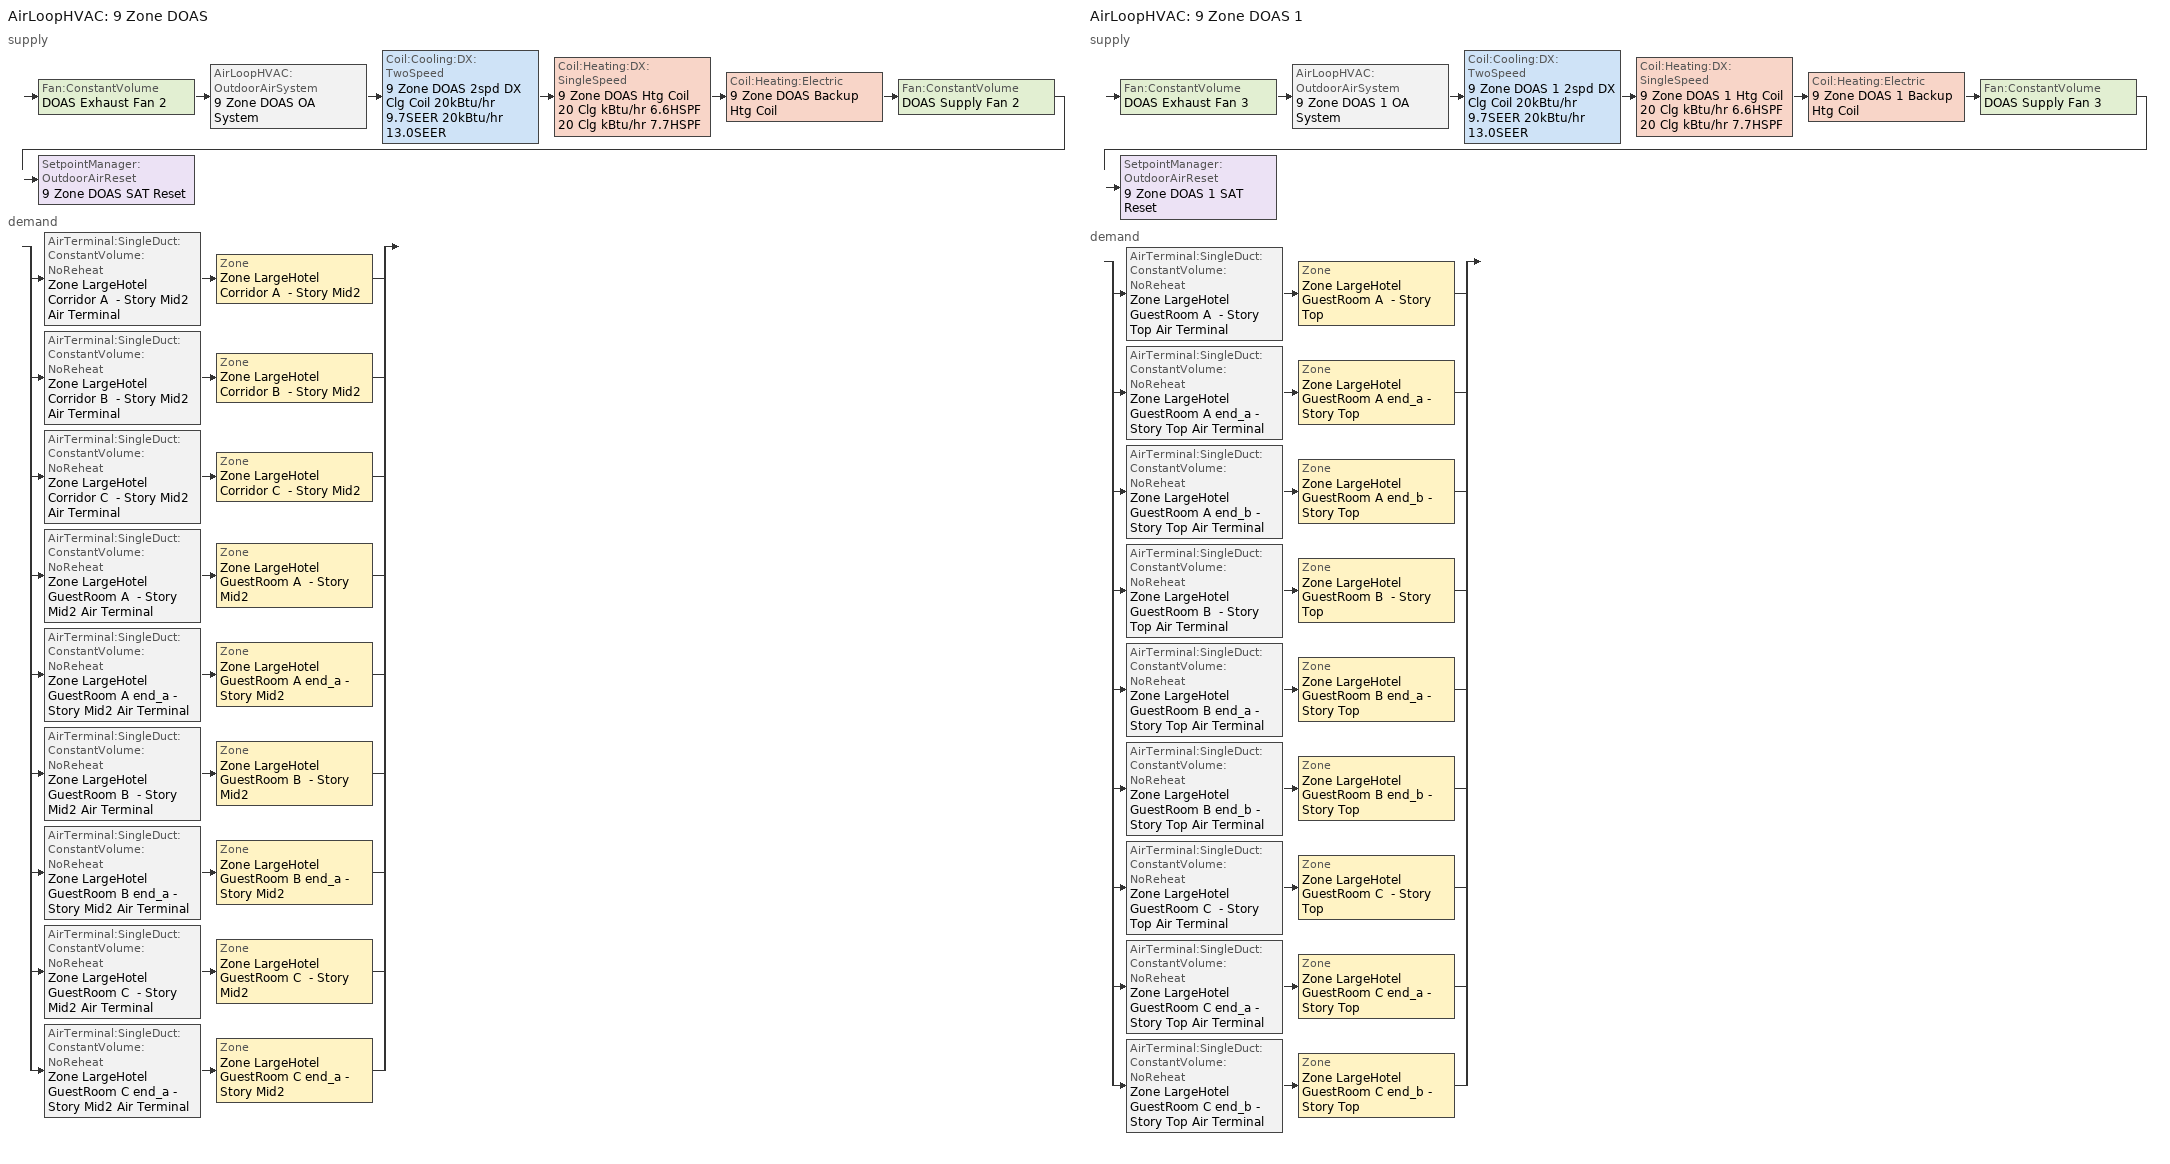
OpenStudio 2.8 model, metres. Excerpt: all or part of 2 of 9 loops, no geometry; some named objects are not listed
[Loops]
AirLoopHVAC '9 Zone DOAS'
 supply: Fan:ConstantVolume 'DOAS Exhaust Fan 2' > AirLoopHVAC:OutdoorAirSystem '9 Zone DOAS OA System' > Coil:Cooling:DX:TwoSpeed '9 Zone DOAS 2spd DX Clg Coil 20kBtu/hr 9.7SEER 20kBtu/hr 13.0SEER' > Coil:Heating:DX:SingleSpeed '9 Zone DOAS Htg Coil 20 Clg kBtu/hr 6.6HSPF 20 Clg kBtu/hr 7.7HSPF' > Coil:Heating:Electric '9 Zone DOAS Backup Htg Coil' > Fan:ConstantVolume 'DOAS Supply Fan 2' > SetpointManager:OutdoorAirReset '9 Zone DOAS SAT Reset'
 demand: split
  | AirTerminal:SingleDuct:ConstantVolume:NoReheat 'Zone LargeHotel Corridor A  - Story Mid2 Air Terminal' > Zone 'Zone LargeHotel Corridor A  - Story Mid2'
  | AirTerminal:SingleDuct:ConstantVolume:NoReheat 'Zone LargeHotel Corridor B  - Story Mid2 Air Terminal' > Zone 'Zone LargeHotel Corridor B  - Story Mid2'
  | AirTerminal:SingleDuct:ConstantVolume:NoReheat 'Zone LargeHotel Corridor C  - Story Mid2 Air Terminal' > Zone 'Zone LargeHotel Corridor C  - Story Mid2'
  | AirTerminal:SingleDuct:ConstantVolume:NoReheat 'Zone LargeHotel GuestRoom A  - Story Mid2 Air Terminal' > Zone 'Zone LargeHotel GuestRoom A  - Story Mid2'
  | AirTerminal:SingleDuct:ConstantVolume:NoReheat 'Zone LargeHotel GuestRoom A end_a - Story Mid2 Air Terminal' > Zone 'Zone LargeHotel GuestRoom A end_a - Story Mid2'
  | AirTerminal:SingleDuct:ConstantVolume:NoReheat 'Zone LargeHotel GuestRoom B  - Story Mid2 Air Terminal' > Zone 'Zone LargeHotel GuestRoom B  - Story Mid2'
  | AirTerminal:SingleDuct:ConstantVolume:NoReheat 'Zone LargeHotel GuestRoom B end_a - Story Mid2 Air Terminal' > Zone 'Zone LargeHotel GuestRoom B end_a - Story Mid2'
  | AirTerminal:SingleDuct:ConstantVolume:NoReheat 'Zone LargeHotel GuestRoom C  - Story Mid2 Air Terminal' > Zone 'Zone LargeHotel GuestRoom C  - Story Mid2'
  | AirTerminal:SingleDuct:ConstantVolume:NoReheat 'Zone LargeHotel GuestRoom C end_a - Story Mid2 Air Terminal' > Zone 'Zone LargeHotel GuestRoom C end_a - Story Mid2'
AirLoopHVAC '9 Zone DOAS 1'
 supply: Fan:ConstantVolume 'DOAS Exhaust Fan 3' > AirLoopHVAC:OutdoorAirSystem '9 Zone DOAS 1 OA System' > Coil:Cooling:DX:TwoSpeed '9 Zone DOAS 1 2spd DX Clg Coil 20kBtu/hr 9.7SEER 20kBtu/hr 13.0SEER' > Coil:Heating:DX:SingleSpeed '9 Zone DOAS 1 Htg Coil 20 Clg kBtu/hr 6.6HSPF 20 Clg kBtu/hr 7.7HSPF' > Coil:Heating:Electric '9 Zone DOAS 1 Backup Htg Coil' > Fan:ConstantVolume 'DOAS Supply Fan 3' > SetpointManager:OutdoorAirReset '9 Zone DOAS 1 SAT Reset'
 demand: split
  | AirTerminal:SingleDuct:ConstantVolume:NoReheat 'Zone LargeHotel GuestRoom A  - Story Top Air Terminal' > Zone 'Zone LargeHotel GuestRoom A  - Story Top'
  | AirTerminal:SingleDuct:ConstantVolume:NoReheat 'Zone LargeHotel GuestRoom A end_a - Story Top Air Terminal' > Zone 'Zone LargeHotel GuestRoom A end_a - Story Top'
  | AirTerminal:SingleDuct:ConstantVolume:NoReheat 'Zone LargeHotel GuestRoom A end_b - Story Top Air Terminal' > Zone 'Zone LargeHotel GuestRoom A end_b - Story Top'
  | AirTerminal:SingleDuct:ConstantVolume:NoReheat 'Zone LargeHotel GuestRoom B  - Story Top Air Terminal' > Zone 'Zone LargeHotel GuestRoom B  - Story Top'
  | AirTerminal:SingleDuct:ConstantVolume:NoReheat 'Zone LargeHotel GuestRoom B end_a - Story Top Air Terminal' > Zone 'Zone LargeHotel GuestRoom B end_a - Story Top'
  | AirTerminal:SingleDuct:ConstantVolume:NoReheat 'Zone LargeHotel GuestRoom B end_b - Story Top Air Terminal' > Zone 'Zone LargeHotel GuestRoom B end_b - Story Top'
  | AirTerminal:SingleDuct:ConstantVolume:NoReheat 'Zone LargeHotel GuestRoom C  - Story Top Air Terminal' > Zone 'Zone LargeHotel GuestRoom C  - Story Top'
  | AirTerminal:SingleDuct:ConstantVolume:NoReheat 'Zone LargeHotel GuestRoom C end_a - Story Top Air Terminal' > Zone 'Zone LargeHotel GuestRoom C end_a - Story Top'
  | AirTerminal:SingleDuct:ConstantVolume:NoReheat 'Zone LargeHotel GuestRoom C end_b - Story Top Air Terminal' > Zone 'Zone LargeHotel GuestRoom C end_b - Story Top'
[Sizing:Zone] Zone Cooling Design Supply Air Temperature Input Method=SupplyAirTemperature; Zone Cooling Design Supply Air Temperature {C}=14; Zone Cooling Design Supply Air Temperature Difference {deltaC}=11.11; Zone Heating Design Supply Air Temperature Input Method=SupplyAirTemperature; Zone Heating Design Supply Air Temperature {C}=40; Zone Heating Design Supply Air Temperature Difference {deltaC}=11.11; Zone Cooling Design Supply Air Humidity Ratio {kg-H2O/kg-air}=0.0085; Zone Heating Design Supply Air Humidity Ratio {kg-H2O/kg-air}=0.008; Cooling Design Air Flow Method=DesignDay; Heating Design Air Flow Method=DesignDay; Account for Dedicated Outdoor Air System=Yes; Dedicated Outdoor Air System Control Strategy=NeutralSupplyAir; Dedicated Outdoor Air Low Setpoint Temperature for Design {C}=15.5556; Dedicated Outdoor Air High Setpoint Temperature for Design {C}=21.1111
Zone LargeHotel GuestRoom A end_a - Story Mid2; Zone LargeHotel GuestRoom B end_a - Story Mid2; Zone LargeHotel GuestRoom C end_a - Story Mid2; Zone LargeHotel GuestRoom A  - Story Mid2; Zone LargeHotel GuestRoom B  - Story Mid2; Zone LargeHotel GuestRoom C  - Story Mid2; Zone LargeHotel Corridor A  - Story Mid2; Zone LargeHotel Corridor B  - Story Mid2; Zone LargeHotel Corridor C  - Story Mid2; Zone LargeHotel GuestRoom A end_a - Story Top; Zone LargeHotel GuestRoom B end_a - Story Top; Zone LargeHotel GuestRoom C end_a - Story Top; Zone LargeHotel GuestRoom A  - Story Top; Zone LargeHotel GuestRoom B  - Story Top; Zone LargeHotel GuestRoom C  - Story Top; Zone LargeHotel GuestRoom A end_b - Story Top; Zone LargeHotel GuestRoom B end_b - Story Top; Zone LargeHotel GuestRoom C end_b - Story Top
[Zone equipment]
Zone LargeHotel GuestRoom A end_a - Story Mid2: Zone LargeHotel GuestRoom A end_a - Story Mid2 Air Terminal, Zone LargeHotel GuestRoom A end_a - Story Mid2 WSHP
Zone LargeHotel GuestRoom B end_a - Story Mid2: Zone LargeHotel GuestRoom B end_a - Story Mid2 Air Terminal, Zone LargeHotel GuestRoom B end_a - Story Mid2 WSHP
Zone LargeHotel GuestRoom C end_a - Story Mid2: Zone LargeHotel GuestRoom C end_a - Story Mid2 Air Terminal, Zone LargeHotel GuestRoom C end_a - Story Mid2 WSHP
Zone LargeHotel GuestRoom A  - Story Mid2: Zone LargeHotel GuestRoom A  - Story Mid2 Air Terminal, Zone LargeHotel GuestRoom A  - Story Mid2 WSHP
Zone LargeHotel GuestRoom B  - Story Mid2: Zone LargeHotel GuestRoom B  - Story Mid2 Air Terminal, Zone LargeHotel GuestRoom B  - Story Mid2 WSHP
Zone LargeHotel GuestRoom C  - Story Mid2: Zone LargeHotel GuestRoom C  - Story Mid2 Air Terminal, Zone LargeHotel GuestRoom C  - Story Mid2 WSHP
Zone LargeHotel Corridor A  - Story Mid2: Zone LargeHotel Corridor A  - Story Mid2 Air Terminal, Zone LargeHotel Corridor A  - Story Mid2 WSHP
Zone LargeHotel Corridor B  - Story Mid2: Zone LargeHotel Corridor B  - Story Mid2 Air Terminal, Zone LargeHotel Corridor B  - Story Mid2 WSHP
Zone LargeHotel Corridor C  - Story Mid2: Zone LargeHotel Corridor C  - Story Mid2 Air Terminal, Zone LargeHotel Corridor C  - Story Mid2 WSHP
Zone LargeHotel GuestRoom A end_a - Story Top: Zone LargeHotel GuestRoom A end_a - Story Top Air Terminal, Zone LargeHotel GuestRoom A end_a - Story Top WSHP
Zone LargeHotel GuestRoom B end_a - Story Top: Zone LargeHotel GuestRoom B end_a - Story Top Air Terminal, Zone LargeHotel GuestRoom B end_a - Story Top WSHP
Zone LargeHotel GuestRoom C end_a - Story Top: Zone LargeHotel GuestRoom C end_a - Story Top Air Terminal, Zone LargeHotel GuestRoom C end_a - Story Top WSHP
Zone LargeHotel GuestRoom A  - Story Top: Zone LargeHotel GuestRoom A  - Story Top Air Terminal, Zone LargeHotel GuestRoom A  - Story Top WSHP
Zone LargeHotel GuestRoom B  - Story Top: Zone LargeHotel GuestRoom B  - Story Top Air Terminal, Zone LargeHotel GuestRoom B  - Story Top WSHP
Zone LargeHotel GuestRoom C  - Story Top: Zone LargeHotel GuestRoom C  - Story Top Air Terminal, Zone LargeHotel GuestRoom C  - Story Top WSHP
Zone LargeHotel GuestRoom A end_b - Story Top: Zone LargeHotel GuestRoom A end_b - Story Top Air Terminal, Zone LargeHotel GuestRoom A end_b - Story Top WSHP
Zone LargeHotel GuestRoom B end_b - Story Top: Zone LargeHotel GuestRoom B end_b - Story Top Air Terminal, Zone LargeHotel GuestRoom B end_b - Story Top WSHP
Zone LargeHotel GuestRoom C end_b - Story Top: Zone LargeHotel GuestRoom C end_b - Story Top Air Terminal, Zone LargeHotel GuestRoom C end_b - Story Top WSHP
[AirLoopHVAC] Design Supply Air Flow Rate {m3/s}=AutoSize
Name | Availability Schedule
9 Zone DOAS | 9 Zone DOAS Occ Sch
9 Zone DOAS 1 | 9 Zone DOAS 1 Occ Sch
[Sizing:System] Type of Load to Size On=VentilationRequirement; Design Outdoor Air Flow Rate {m3/s}=Autosize; Central Heating Maximum System Air Flow Ratio=1; Preheat Design Temperature {C}=7; Preheat Design Humidity Ratio {kg-H2O/kg-Air}=0.008; Precool Design Temperature {C}=12.8; Precool Design Humidity Ratio {kg-H2O/kg-Air}=0.008; Central Cooling Design Supply Air Temperature {C}=15.5556; Central Heating Design Supply Air Temperature {C}=21.1111; Sizing Option=Coincident; 100% Outdoor Air in Cooling=Yes; 100% Outdoor Air in Heating=Yes; Central Cooling Design Supply Air Humidity Ratio {kg-H2O/kg-Air}=0.0085; Central Heating Design Supply Air Humidity Ratio {kg-H2O/kg-Air}=0.008; Cooling Design Air Flow Method=DesignDay; Cooling Design Air Flow Rate {m3/s}=0; Heating Design Air Flow Method=DesignDay; Heating Design Air Flow Rate {m3/s}=0; System Outdoor Air Method=ZoneSum; Zone Maximum Outdoor Air Fraction=1; Cooling Supply Air Flow Rate Per Floor Area {m3/s-m2}=0.00996765; Cooling Fraction of Autosized Cooling Supply Air Flow Rate=1; Cooling Supply Air Flow Rate Per Unit Cooling Capacity {m3/s-W}=3.94755e-05; Heating Supply Air Flow Rate Per Floor Area {m3/s-m2}=0.00996765; Heating Fraction of Autosized Heating Supply Air Flow Rate=1; Heating Fraction of Autosized Cooling Supply Air Flow Rate=1; Heating Supply Air Flow Rate Per Unit Heating Capacity {m3/s-W}=3.15882e-05; Cooling Design Capacity Method=CoolingDesignCapacity; Cooling Design Capacity {W}=autosize; Cooling Design Capacity Per Floor Area {W/m2}=234.7; Fraction of Autosized Cooling Design Capacity=1; Heating Design Capacity Method=HeatingDesignCapacity; Heating Design Capacity {W}=autosize; Heating Design Capacity Per Floor Area {W/m2}=157; Fraction of Autosized Heating Design Capacity=1; Central Cooling Capacity Control Method=OnOff
9 Zone DOAS; 9 Zone DOAS 1
[Fan:ConstantVolume] Availability Schedule=Always On Discrete; Fan Total Efficiency=0.53625; Pressure Rise {Pa}=622.722; Maximum Flow Rate {m3/s}=AutoSize; Motor Efficiency=0.825; Motor In Airstream Fraction=1
DOAS Supply Fan 2; DOAS Exhaust Fan 2; DOAS Supply Fan 3; DOAS Exhaust Fan 3
[Coil:Heating:Electric] Availability Schedule=Always On Discrete; Efficiency=1
9 Zone DOAS Backup Htg Coil; 9 Zone DOAS 1 Backup Htg Coil
[Coil:Heating:DX:SingleSpeed] Availability Schedule=Always On Discrete; Rated Total Heating Capacity {W}=Autosize; Rated COP {W/W}=3.292135; Rated Air Flow Rate {m3/s}=Autosize; Rated Supply Fan Power Per Volume Flow Rate {W/(m3/s)}=773.3; Total Heating Capacity Function of Temperature Curve=DXHEAT-NECB2011-REF-CAPFT; Total Heating Capacity Function of Flow Fraction Curve=DXHEAT-NECB2011-REF-CAPFFLOW; Energy Input Ratio Function of Temperature Curve=DXHEAT-NECB2011-REF-EIRFT; Energy Input Ratio Function of Flow Fraction Curve=DXHEAT-NECB2011-REF-EIRFFLOW; Part Load Fraction Correlation Curve=DXHEAT-NECB2011-REF-PLFFPLR; Defrost Strategy=ReverseCycle; Defrost Control=OnDemand; Defrost Time Period Fraction=0.166667; Resistive Defrost Heater Capacity {W}=2000
Name | Defrost Energy Input Ratio Function of Temperature Curve
9 Zone DOAS Htg Coil 20 Clg kBtu/hr 6.6HSPF 20 Clg kBtu/hr 7.7HSPF | 9 Zone DOAS Htg Coil Defrost EIR Func of Temp Curve
9 Zone DOAS 1 Htg Coil 20 Clg kBtu/hr 6.6HSPF 20 Clg kBtu/hr 7.7HSPF | 9 Zone DOAS 1 Htg Coil Defrost EIR Func of Temp Curve
[Coil:Cooling:DX:TwoSpeed] Availability Schedule=Always On Discrete; Rated High Speed Total Cooling Capacity {W}=Autosize; Rated High Speed Sensible Heat Ratio=Autosize; Rated High Speed COP {W/W}=3.91157; Rated High Speed Air Flow Rate {m3/s}=Autosize; Total Cooling Capacity Function of Temperature Curve=CoilClgDXQRatio_fTwbToadbSI; Total Cooling Capacity Function of Flow Fraction Curve=CoilClgDXSnglQRatio_fCFMRatio; Energy Input Ratio Function of Temperature Curve=CoilClgDXEIRRatio_fTwbToadbSI; Energy Input Ratio Function of Flow Fraction Curve=CoilClgDXSnglEIRRatio_fCFMRatio; Part Load Fraction Correlation Curve=CoilClgDXEIRRatio_fQFrac; Rated Low Speed Total Cooling Capacity {W}=Autosize; Rated Low Speed Sensible Heat Ratio=0.69; Rated Low Speed COP {W/W}=3.91157; Low Speed Total Cooling Capacity Function of Temperature Curve=CoilClgDXQRatio_fTwbToadbSI; Low Speed Energy Input Ratio Function of Temperature Curve=CoilClgDXEIRRatio_fTwbToadbSI; Condenser Type=AirCooled; High Speed Evaporative Condenser Effectiveness=0; High Speed Evaporative Condenser Air Flow Rate {m3/s}=Autosize; High Speed Evaporative Condenser Pump Rated Power Consumption {W}=Autosize; Low Speed Evaporative Condenser Effectiveness=0; Low Speed Evaporative Condenser Air Flow Rate {m3/s}=Autosize; Low Speed Evaporative Condenser Pump Rated Power Consumption {W}=Autosize; Basin Heater Capacity {W/K}=10; Basin Heater Setpoint Temperature {C}=2
9 Zone DOAS 2spd DX Clg Coil 20kBtu/hr 9.7SEER 20kBtu/hr 13.0SEER; 9 Zone DOAS 1 2spd DX Clg Coil 20kBtu/hr 9.7SEER 20kBtu/hr 13.0SEER
[Controller:OutdoorAir] Minimum Outdoor Air Flow Rate {m3/s}=autosize; Maximum Outdoor Air Flow Rate {m3/s}=Autosize; Economizer Control Type=NoEconomizer; Economizer Control Action Type=ModulateFlow; Lockout Type=LockoutWithCompressor; Minimum Limit Type=FixedMinimum; Minimum Outdoor Air Schedule=Always On Discrete; Minimum Fraction of Outdoor Air Schedule=Always On Discrete; High Humidity Control=No; Heat Recovery Bypass Control Type=BypassWhenWithinEconomizerLimits
Name | Controller Mechanical Ventilation
9 Zone DOAS Outdoor Air Controller | 9 Zone DOAS Mechanical Ventilation Controller
9 Zone DOAS 1 Outdoor Air Controller | 9 Zone DOAS 1 Mechanical Ventilation Controller
[Controller:MechanicalVentilation] Availability Schedule=Always On Discrete; System Outdoor Air Method=ZoneSum
9 Zone DOAS Mechanical Ventilation Controller; 9 Zone DOAS 1 Mechanical Ventilation Controller
[AirLoopHVAC:OutdoorAirSystem]
Name | Controller
9 Zone DOAS OA System | 9 Zone DOAS Outdoor Air Controller
9 Zone DOAS 1 OA System | 9 Zone DOAS 1 Outdoor Air Controller
[SetpointManager:OutdoorAirReset] Control Variable=Temperature; Setpoint at Outdoor Low Temperature {C}=21.1111; Outdoor Low Temperature {C}=12.7778; Setpoint at Outdoor High Temperature {C}=15.5556; Outdoor High Temperature {C}=21.1111
Name | Setpoint Node or NodeList
9 Zone DOAS SAT Reset | 9 Zone DOAS Supply Outlet Node
9 Zone DOAS 1 SAT Reset | 9 Zone DOAS 1 Supply Outlet Node
[AirTerminal:SingleDuct:ConstantVolume:NoReheat] Availability Schedule=Always On Discrete; Maximum Air Flow Rate {m3/s}=AutoSize
Zone LargeHotel Corridor A  - Story Mid2 Air Terminal; Zone LargeHotel Corridor B  - Story Mid2 Air Terminal; Zone LargeHotel Corridor C  - Story Mid2 Air Terminal; Zone LargeHotel GuestRoom A  - Story Mid2 Air Terminal; Zone LargeHotel GuestRoom A end_a - Story Mid2 Air Terminal; Zone LargeHotel GuestRoom B  - Story Mid2 Air Terminal; Zone LargeHotel GuestRoom B end_a - Story Mid2 Air Terminal; Zone LargeHotel GuestRoom C  - Story Mid2 Air Terminal; Zone LargeHotel GuestRoom C end_a - Story Mid2 Air Terminal; Zone LargeHotel GuestRoom A  - Story Top Air Terminal; Zone LargeHotel GuestRoom A end_a - Story Top Air Terminal; Zone LargeHotel GuestRoom A end_b - Story Top Air Terminal; Zone LargeHotel GuestRoom B  - Story Top Air Terminal; Zone LargeHotel GuestRoom B end_a - Story Top Air Terminal; Zone LargeHotel GuestRoom B end_b - Story Top Air Terminal; Zone LargeHotel GuestRoom C  - Story Top Air Terminal; Zone LargeHotel GuestRoom C end_a - Story Top Air Terminal; Zone LargeHotel GuestRoom C end_b - Story Top Air Terminal
[Schedule:Ruleset]
Name | Default Day Schedule | Summer Design Day Schedule | Winter Design Day Schedule
9 Zone DOAS Occ Sch | 9 Zone DOAS Occ Sch Default | 9 Zone DOAS Occ Sch Summer Design Day | 9 Zone DOAS Occ Sch Winter Design Day
9 Zone DOAS 1 Occ Sch | 9 Zone DOAS 1 Occ Sch Default | 9 Zone DOAS 1 Occ Sch Summer Design Day | 9 Zone DOAS 1 Occ Sch Winter Design Day
[Schedule:Day]
9 Zone DOAS Occ Sch Default: 8, 15, 0, 21, 15, 1, 24, 0, 0
9 Zone DOAS Occ Sch Winter Design Day; 9 Zone DOAS Occ Sch Summer Design Day; 9 Zone DOAS Occ Sch Saturday; 9 Zone DOAS Occ Sch Sunday; 9 Zone DOAS 1 Occ Sch Winter Design Day; 9 Zone DOAS 1 Occ Sch Summer Design Day; 9 Zone DOAS 1 Occ Sch Saturday; 9 Zone DOAS 1 Occ Sch Sunday: 24, 0, 1
9 Zone DOAS 1 Occ Sch Default: 8, 30, 0, 21, 0, 1, 24, 0, 0
[Schedule:Rule] Date Specification Type=DateRange; Start Month=1; Start Day=1; End Month=12
Name | Schedule Ruleset | Rule Order | Day Schedule | Apply Saturday | End Day | Apply Sunday
9 Zone DOAS Occ Sch Saturday Rule | 9 Zone DOAS Occ Sch | 1 | 9 Zone DOAS Occ Sch Saturday | Yes | 24
9 Zone DOAS Occ Sch Sunday Rule | 9 Zone DOAS Occ Sch | 0 | 9 Zone DOAS Occ Sch Sunday |  | 31 | Yes
9 Zone DOAS 1 Occ Sch Saturday Rule | 9 Zone DOAS 1 Occ Sch | 1 | 9 Zone DOAS 1 Occ Sch Saturday | Yes | 24
9 Zone DOAS 1 Occ Sch Sunday Rule | 9 Zone DOAS 1 Occ Sch | 0 | 9 Zone DOAS 1 Occ Sch Sunday |  | 31 | Yes
[Schedule:Constant]
Always On Discrete: Value=1
[Curve:Cubic]
Name | Coefficient1 Constant | Coefficient2 x | Coefficient3 x**2 | Coefficient4 x**3 | Minimum Value of x | Maximum Value of x
DXHEAT-NECB2011-REF-CAPFT | 0.729 | 0.0319 | 0.000136 | -8.75e-06 | -20 | 20
DXHEAT-NECB2011-REF-CAPFFLOW | 0.84 | 0.16 | 0 | 0 | 0.5 | 1.5
DXHEAT-NECB2011-REF-EIRFT | 1.2183 | -0.03612 | 0.00142 | -2.68e-05 | -20 | 20
DXHEAT-NECB2011-REF-PLFFPLR | 0.3696 | 2.3362 | -2.9577 | 1.2596 | 0.7 | 1
CoilClgDXEIRRatio_fQFrac | 0 | 5.1091 | -8.5515 | 4.4744 | 0.7 | 1
[Curve:Quadratic]
Name | Coefficient1 Constant | Coefficient2 x | Coefficient3 x**2 | Minimum Value of x | Maximum Value of x
DXHEAT-NECB2011-REF-EIRFFLOW | 1.3824 | -0.4336 | 0.0512 | 0 | 1
CoilClgDXSnglQRatio_fCFMRatio | 0.8 | 0.2 | 0 | 0.5 | 1.5
CoilClgDXSnglEIRRatio_fCFMRatio | 1.156 | -0.1816 | 0.0256 | 0 | 1
[Curve:Biquadratic]
Name | Coefficient1 Constant | Coefficient2 x | Coefficient3 x**2 | Coefficient4 y | Coefficient5 y**2 | Coefficient6 x*y | Minimum Value of x | Maximum Value of x | Minimum Value of y | Maximum Value of y | Minimum Curve Output | Maximum Curve Output
9 Zone DOAS Htg Coil Defrost EIR Func of Temp Curve; 9 Zone DOAS 1 Htg Coil Defrost EIR Func of Temp Curve | 0.297145 | 0.0430933 | -0.000748766 | 0.00597727 | 0.000482112 | -0.000956448 | 12.77778 | 23.88889 | 21.11111 | 46.11111
CoilClgDXQRatio_fTwbToadbSI | 0.86779 | 0.014245 | 0.000554 | -0.007569 | 3.2e-05 | -0.000191 | 13.89 | 25 | 23.89 | 46.11 | 0.77 | 1.29
CoilClgDXEIRRatio_fTwbToadbSI | 0.116709 | 0.028458 | -0.000411 | 0.021422 | 0.000162 | -0.00068 | 13.89 | 25 | 23.89 | 46.11 | 0.77 | 1.33
